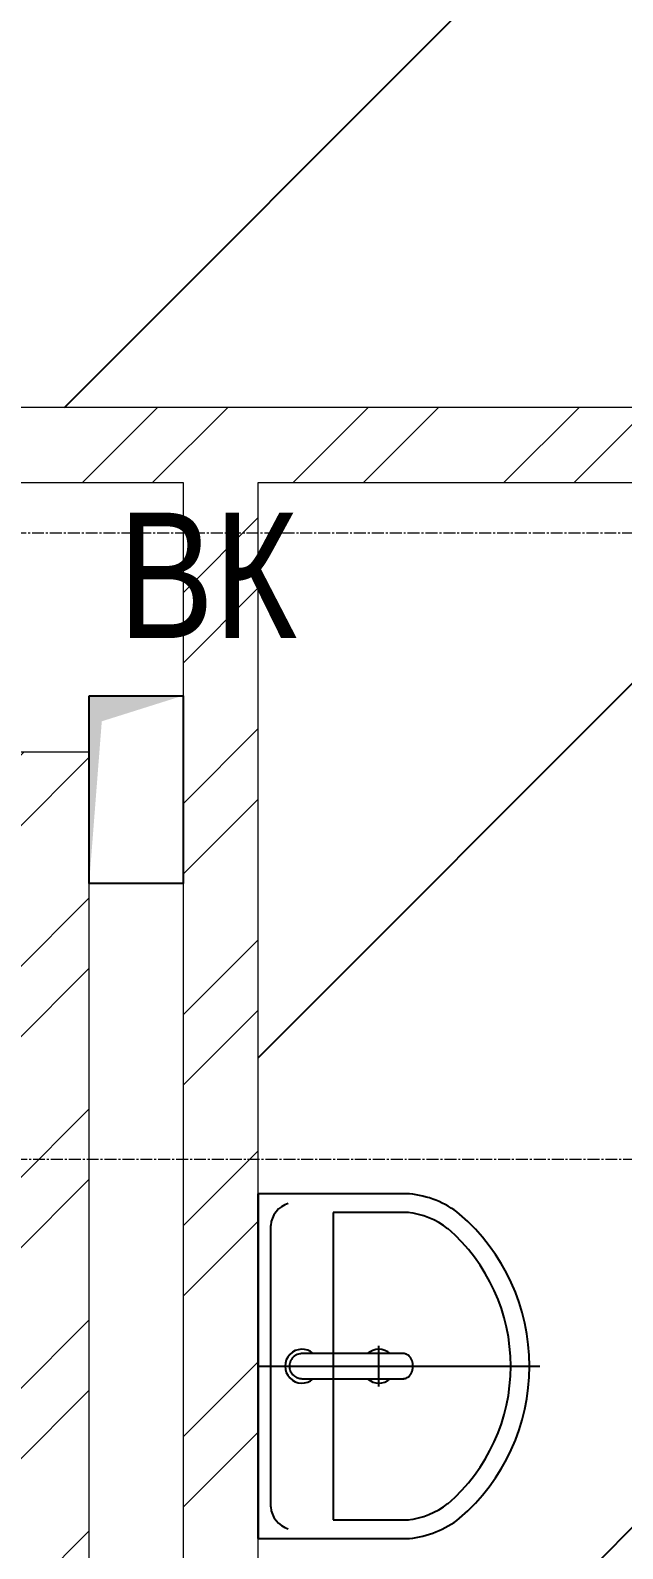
# Model space of a CAD drawing. Header units: millimetres. Extents: x 538266 to 1167394, y 114608 to 637157.
# Drawn here: x 853684 to 854630, y 203992 to 206415 of the extents above; entities that cross this region are included whole.
import ezdxf
from ezdxf.enums import TextEntityAlignment as Align

# ---------------------------------------------------------------- set-up
doc = ezdxf.new("R2010")
doc.units = ezdxf.units.MM
doc.linetypes.add('CENTER2', pattern=[28.575, 19.05, -3.175, 3.175, -3.175])
doc.layers.get('Defpoints').update_dxf_attribs({"color": 140})
doc.layers.add('АР_Делит', color=120, linetype='Continuous', lineweight=0, plot=False)
for name, color, linetype, lineweight in [('АР_Стены кирпич', 32, 'Continuous', 20), ('АР_Штриховка', 8, 'Continuous', 0), ('ВК_Шахты', 5, 'Continuous', 9)]:
    doc.layers.add(name, color=color, linetype=linetype, lineweight=lineweight)
doc.layers.add('РД_Оси_100', color=7, linetype='Continuous', lineweight=0, true_color=0x525252)
doc.layers.add('ФВ-5', color=7, linetype='Continuous')
doc.styles.add('style1', font='ARIALN.TTF')
pattern_1 = [(45, (602274.53, 3e-11), (-168.3798, 168.3798), []), (45, (602386.78, 3e-11), (-168.3798, 168.3798), [])]

# ---------------------------------------------------------------- blocks, each defined once
blk = doc.blocks.new('2_этаж')
at = {"layer": 'АР_Штриховка', "linetype": 'Continuous', "lineweight": 0, "true_color": 0x000000}
h = blk.add_hatch(dxfattribs=at)
h.set_pattern_fill('ANSI32', color=18, scale=25, style=0)
h.set_pattern_definition(pattern_1)
h.paths.add_polyline_path([(700273.6, 205693.2), (700273.6, 205813.2), (700073.6, 205813.2), (699993.6, 205783.2), (699953.6, 205693.2)], flags=0)
h.paths.add_polyline_path([(699953.6, 205693.2), (699993.6, 205783.2), (699953.6, 205813.2), (697683.6, 205813.2), (697643.6, 205723.2), (697683.6, 205693.2)], flags=0)
h.paths.add_polyline_path([(697563.6, 205693.2), (697643.6, 205723.2), (697683.6, 205813.2), (697273.6, 205813.2), (697153.6, 205693.2)], flags=0)
h = blk.add_hatch(dxfattribs=at)
h.set_pattern_fill('ANSI32', color=18, scale=25, style=0)
h.set_pattern_definition([(45, (602274.53, -9e-11), (-168.3798, 168.3798), []), (45, (602386.78, -9e-11), (-168.3798, 168.3798), [])])
h.paths.add_polyline_path([(697683.6, 205693.2), (697643.6, 205723.2), (697563.6, 205693.2), (697563.6, 203433.2), (697683.6, 203433.2)], flags=0)
h = blk.add_hatch(dxfattribs=at)
h.set_pattern_fill('ANSI32', color=18, scale=25, angle=360, style=0)
h.set_pattern_definition([(45, (602274.53, 0), (-168.3798, 168.3798), []), (45, (602386.78, 0), (-168.3798, 168.3798), [])])
h.paths.add_polyline_path([(697293.6, 205143.2), (697413.6, 205263.2), (695070.5, 205263.2), (695030.5, 205233.2), (695070.5, 205143.2)], flags=0)
h.paths.add_polyline_path([(695070.5, 205143.2), (695030.5, 205233.2), (694950.5, 205263.2), (692793.6, 205263.2), (692793.6, 205143.2)], flags=0)
h = blk.add_hatch(dxfattribs=at)
h.set_pattern_fill('ANSI32', color=18, scale=25, angle=-360, style=0)
h.set_pattern_definition(pattern_1)
h.paths.add_polyline_path([(697413.6, 205263.2), (697293.6, 205143.2), (697293.6, 202443.2), (697413.6, 202323.2)], flags=0)
at = {"color": 18, "linetype": 'Continuous', "true_color": 0x000000}
for p, q in [((697413.6, 205053.2), (697413.6, 205353.2)), ((697413.6, 205353.2), (697563.6, 205353.2)), ((697413.6, 205053.2), (697413.6, 205353.2)), ((697413.6, 205353.2), (697563.6, 205353.2)), ((697563.6, 205353.2), (697563.6, 205053.2)), ((697563.6, 205353.2), (697563.6, 205053.2)), ((697563.6, 205053.2), (697413.6, 205053.2)), ((697563.6, 205053.2), (697413.6, 205053.2))]:
    blk.add_line(p, q, dxfattribs=at)
at = {"color": 18, "true_color": 0x000000}
for p, q in [((697683.6, 204008.2), (697683.6, 204558.2)), ((697925.3, 204558.2), (697683.6, 204558.2)), ((697683.6, 204558.2), (697683.6, 204008.2)), ((697683.6, 204008.2), (697683.6, 204558.2)), ((697925.3, 204558.2), (697683.6, 204558.2)), ((697683.6, 204558.2), (697683.6, 204008.2)), ((697923.8, 204528.2), (697803.6, 204528.2)), ((697803.6, 204528.2), (697803.6, 204038.2)), ((697923.8, 204528.2), (697803.6, 204528.2)), ((697803.6, 204528.2), (697803.6, 204038.2)), ((697703.6, 204058.6), (697703.6, 204507.9)), ((697703.6, 204058.6), (697703.6, 204507.9)), ((697803.6, 204038.2), (697923.8, 204038.2)), ((697803.6, 204038.2), (697923.8, 204038.2)), ((697683.6, 204008.2), (697925.3, 204008.2)), ((697683.6, 204008.2), (697925.3, 204008.2))]:
    blk.add_line(p, q, dxfattribs=at)
for centre, radius, start, end in [((697743.2, 204504.9), 39.7, 106.881, 175.6479), ((697743.2, 204504.9), 39.7, 106.881, 175.6479), ((697910.3, 204405.4), 153.6, 51.7332, 84.3781), ((697910.3, 204405.4), 153.6, 51.7332, 84.3781), ((697910.3, 204405.4), 123.6, 51.7332, 84.3781), ((697910.3, 204405.4), 123.6, 51.7332, 84.3781), ((697797.4, 204283.2), 319.7, 310.5997, 49.4003), ((697797.4, 204283.2), 319.7, 310.5997, 49.4003), ((697797.4, 204283.2), 289.7, 310.7241, 49.2759), ((697797.4, 204283.2), 289.7, 310.7241, 49.2759), ((697753.6, 204283.2), 27, 47.7946, 312.2054), ((697753.6, 204283.2), 27, 47.7946, 312.2054), ((697876.6, 204283.2), 27, 47.7946, 132.2054), ((697876.6, 204283.2), 27, 47.7946, 132.2054), ((697876.6, 204283.2), 27, 227.7946, 312.2054), ((697876.6, 204283.2), 27, 227.7946, 312.2054), ((697743.2, 204061.6), 39.7, 184.3521, 253.119), ((697743.2, 204061.6), 39.7, 184.3521, 253.119), ((697910.3, 204161.1), 123.6, 275.6219, 308.2668), ((697910.3, 204161.1), 123.6, 275.6219, 308.2668), ((697910.3, 204161.1), 153.6, 275.6219, 308.2668), ((697910.3, 204161.1), 153.6, 275.6219, 308.2668)]:
    blk.add_arc(centre, radius, start, end, dxfattribs=at)
blk.add_open_spline([(697915.9, 204303.2), (697916.7, 204303.2), (697917.5, 204303.2), (697919.2, 204302.8), (697920, 204302.5), (697921.6, 204301.8), (697922.4, 204301.4), (697924.3, 204300), (697925.3, 204299), (697927.1, 204296.7), (697927.9, 204295.4), (697929.2, 204292.7), (697929.7, 204291.3), (697930.4, 204288.4), (697930.7, 204287), (697930.8, 204284.8), (697930.9, 204284.1), (697930.9, 204282.6), (697930.9, 204281.9), (697930.7, 204280.5), (697930.7, 204279.8), (697930.3, 204277.3), (697929.8, 204275.6), (697928.5, 204272.2), (697927.7, 204270.6), (697925.7, 204268), (697924.7, 204266.9), (697922.5, 204265.2), (697921.3, 204264.5), (697919, 204263.6), (697917.9, 204263.4), (697916.7, 204263.3), (697916.6, 204263.3), (697916.4, 204263.3), (697916.3, 204263.3), (697916.1, 204263.2), (697916, 204263.2), (697915.9, 204263.2), (697915.9, 204263.2), (697915.9, 204263.2), (697915.9, 204263.2), (697915.8, 204263.2), (697915.8, 204263.2), (697915.7, 204263.2), (697915.7, 204263.2), (697915.5, 204263.2), (697915.5, 204263.2), (697915.2, 204263.2), (697915, 204263.2), (697914.5, 204263.2), (697914.1, 204263.2), (697913.1, 204263.2), (697912.4, 204263.2), (697910.2, 204263.2), (697908.8, 204263.2), (697904.4, 204263.2), (697901.4, 204263.2), (697892.3, 204263.2), (697886, 204263.2), (697866.2, 204263.2), (697852.1, 204263.2), (697833.8, 204263.2), (697830.6, 204263.2), (697820.9, 204263.2), (697814.2, 204263.2), (697793.7, 204263.2), (697779.4, 204263.2), (697761.4, 204263.2), (697758.3, 204263.2), (697755, 204263.2), (697754.8, 204263.2), (697754.5, 204263.2), (697754.3, 204263.2), (697754.1, 204263.2), (697754, 204263.2), (697753.8, 204263.2), (697753.8, 204263.2), (697753.7, 204263.2), (697753.7, 204263.2), (697753.6, 204263.2), (697753.6, 204263.2), (697753.6, 204263.2), (697753.6, 204263.2), (697753.5, 204263.2), (697753.5, 204263.2), (697753.5, 204263.2), (697753.5, 204263.2), (697753.4, 204263.2), (697753.4, 204263.2), (697753.3, 204263.2), (697753.2, 204263.2), (697753, 204263.3), (697752.9, 204263.3), (697752.5, 204263.3), (697752.2, 204263.3), (697751.4, 204263.4), (697750.8, 204263.4), (697749.1, 204263.7), (697747.9, 204264), (697745.6, 204264.9), (697744.5, 204265.4), (697742.3, 204266.7), (697741.3, 204267.4), (697739.4, 204269.1), (697738.5, 204270.1), (697736.9, 204272.1), (697736.3, 204273.1), (697735.1, 204275.4), (697734.7, 204276.5), (697734, 204278.8), (697733.8, 204280), (697733.6, 204281.7), (697733.6, 204282.3), (697733.6, 204283.3), (697733.6, 204283.7), (697733.6, 204284.4), (697733.6, 204284.8), (697733.7, 204285.9), (697733.9, 204286.7), (697734.3, 204289), (697734.8, 204290.4), (697736.2, 204293.3), (697737.1, 204294.7), (697739.1, 204297.2), (697740.3, 204298.3), (697742.9, 204300.3), (697744.4, 204301.1), (697747.3, 204302.3), (697748.7, 204302.7), (697750.4, 204303), (697750.7, 204303), (697751.4, 204303.1), (697751.9, 204303.2), (697752.5, 204303.2), (697752.6, 204303.2), (697752.9, 204303.2), (697753.1, 204303.2), (697753.4, 204303.2), (697753.5, 204303.2), (697753.6, 204303.2), (697753.6, 204303.2), (697753.6, 204303.2), (697753.6, 204303.2), (697753.6, 204303.2), (697753.7, 204303.2), (697753.7, 204303.2), (697753.8, 204303.2), (697753.9, 204303.2), (697754, 204303.2), (697754.2, 204303.2), (697754.4, 204303.2), (697754.9, 204303.2), (697755.2, 204303.2), (697756.3, 204303.2), (697756.9, 204303.2), (697758.9, 204303.2), (697760.3, 204303.2), (697764.3, 204303.2), (697766.9, 204303.2), (697774.8, 204303.2), (697780, 204303.2), (697795.2, 204303.2), (697805.1, 204303.2), (697833.5, 204303.2), (697851.1, 204303.2), (697885.2, 204303.2), (697901.4, 204303.2), (697915.9, 204303.2)], degree=3, knots=[0, 0, 0, 0, 0.153365, 0.153365, 0.30673, 0.30673, 0.460095, 0.460095, 0.703256, 0.703256, 0.946417, 0.946417, 1.189578, 1.189578, 1.432739, 1.432739, 1.565545, 1.565545, 1.691125, 1.691125, 1.816705, 1.816705, 2.111192, 2.111192, 2.405679, 2.405679, 2.645118, 2.645118, 2.884557, 2.884557, 3.077844, 3.077844, 3.107789, 3.107789, 3.118001, 3.118001, 3.138423, 3.138423, 3.141442, 3.141442, 3.141976, 3.141976, 3.142511, 3.142511, 3.143579, 3.143579, 3.145716, 3.145716, 3.14999, 3.14999, 3.158538, 3.158538, 3.175635, 3.175635, 3.209827, 3.209827, 3.278213, 3.278213, 3.414983, 3.414983, 3.688524, 3.688524, 3.745517, 3.745517, 3.859502, 3.859502, 4.087472, 4.087472, 4.133346, 4.133346, 4.136438, 4.136438, 4.138418, 4.138418, 4.140015, 4.140015, 4.140937, 4.140937, 4.141313, 4.141313, 4.141684, 4.141684, 4.142394, 4.142394, 4.143815, 4.143815, 4.146658, 4.146658, 4.152342, 4.152342, 4.163711, 4.163711, 4.186448, 4.186448, 4.231923, 4.231923, 4.322872, 4.322872, 4.504772, 4.504772, 4.686671, 4.686671, 4.86857, 4.86857, 5.05047, 5.05047, 5.232369, 5.232369, 5.414268, 5.414268, 5.596168, 5.596168, 5.695139, 5.695139, 5.756437, 5.756437, 5.817734, 5.817734, 5.940329, 5.940329, 6.172478, 6.172478, 6.404627, 6.404627, 6.636776, 6.636776, 6.868925, 6.868925, 7.101074, 7.101074, 7.139346, 7.139346, 7.215891, 7.215891, 7.233819, 7.233819, 7.269676, 7.269676, 7.283061, 7.283061, 7.283218, 7.283218, 7.283375, 7.283375, 7.28369, 7.28369, 7.28432, 7.28432, 7.285579, 7.285579, 7.288098, 7.288098, 7.293136, 7.293136, 7.303211, 7.303211, 7.323361, 7.323361, 7.363661, 7.363661, 7.444261, 7.444261, 7.605462, 7.605462, 7.927863, 7.927863, 8.283185, 8.283185, 8.283185, 8.283185], dxfattribs=at)
blk.add_open_spline([(697915.9, 204303.2), (697916.7, 204303.2), (697917.5, 204303.2), (697919.2, 204302.8), (697920, 204302.5), (697921.6, 204301.8), (697922.4, 204301.4), (697924.3, 204300), (697925.3, 204299), (697927.1, 204296.7), (697927.9, 204295.4), (697929.2, 204292.7), (697929.7, 204291.3), (697930.4, 204288.4), (697930.7, 204287), (697930.8, 204284.8), (697930.9, 204284.1), (697930.9, 204282.6), (697930.9, 204281.9), (697930.7, 204280.5), (697930.7, 204279.8), (697930.3, 204277.3), (697929.8, 204275.6), (697928.5, 204272.2), (697927.7, 204270.6), (697925.7, 204268), (697924.7, 204266.9), (697922.5, 204265.2), (697921.3, 204264.5), (697919, 204263.6), (697917.9, 204263.4), (697916.7, 204263.3), (697916.6, 204263.3), (697916.4, 204263.3), (697916.3, 204263.3), (697916.1, 204263.2), (697916, 204263.2), (697915.9, 204263.2), (697915.9, 204263.2), (697915.9, 204263.2), (697915.9, 204263.2), (697915.8, 204263.2), (697915.8, 204263.2), (697915.7, 204263.2), (697915.7, 204263.2), (697915.5, 204263.2), (697915.5, 204263.2), (697915.2, 204263.2), (697915, 204263.2), (697914.5, 204263.2), (697914.1, 204263.2), (697913.1, 204263.2), (697912.4, 204263.2), (697910.2, 204263.2), (697908.8, 204263.2), (697904.4, 204263.2), (697901.4, 204263.2), (697892.3, 204263.2), (697886, 204263.2), (697866.2, 204263.2), (697852.1, 204263.2), (697833.8, 204263.2), (697830.6, 204263.2), (697820.9, 204263.2), (697814.2, 204263.2), (697793.7, 204263.2), (697779.4, 204263.2), (697761.4, 204263.2), (697758.3, 204263.2), (697755, 204263.2), (697754.8, 204263.2), (697754.5, 204263.2), (697754.3, 204263.2), (697754.1, 204263.2), (697754, 204263.2), (697753.8, 204263.2), (697753.8, 204263.2), (697753.7, 204263.2), (697753.7, 204263.2), (697753.6, 204263.2), (697753.6, 204263.2), (697753.6, 204263.2), (697753.6, 204263.2), (697753.5, 204263.2), (697753.5, 204263.2), (697753.5, 204263.2), (697753.5, 204263.2), (697753.4, 204263.2), (697753.4, 204263.2), (697753.3, 204263.2), (697753.2, 204263.2), (697753, 204263.3), (697752.9, 204263.3), (697752.5, 204263.3), (697752.2, 204263.3), (697751.4, 204263.4), (697750.8, 204263.4), (697749.1, 204263.7), (697747.9, 204264), (697745.6, 204264.9), (697744.5, 204265.4), (697742.3, 204266.7), (697741.3, 204267.4), (697739.4, 204269.1), (697738.5, 204270.1), (697736.9, 204272.1), (697736.3, 204273.1), (697735.1, 204275.4), (697734.7, 204276.5), (697734, 204278.8), (697733.8, 204280), (697733.6, 204281.7), (697733.6, 204282.3), (697733.6, 204283.3), (697733.6, 204283.7), (697733.6, 204284.4), (697733.6, 204284.8), (697733.7, 204285.9), (697733.9, 204286.7), (697734.3, 204289), (697734.8, 204290.4), (697736.2, 204293.3), (697737.1, 204294.7), (697739.1, 204297.2), (697740.3, 204298.3), (697742.9, 204300.3), (697744.4, 204301.1), (697747.3, 204302.3), (697748.7, 204302.7), (697750.4, 204303), (697750.7, 204303), (697751.4, 204303.1), (697751.9, 204303.2), (697752.5, 204303.2), (697752.6, 204303.2), (697752.9, 204303.2), (697753.1, 204303.2), (697753.4, 204303.2), (697753.5, 204303.2), (697753.6, 204303.2), (697753.6, 204303.2), (697753.6, 204303.2), (697753.6, 204303.2), (697753.6, 204303.2), (697753.7, 204303.2), (697753.7, 204303.2), (697753.8, 204303.2), (697753.9, 204303.2), (697754, 204303.2), (697754.2, 204303.2), (697754.4, 204303.2), (697754.9, 204303.2), (697755.2, 204303.2), (697756.3, 204303.2), (697756.9, 204303.2), (697758.9, 204303.2), (697760.3, 204303.2), (697764.3, 204303.2), (697766.9, 204303.2), (697774.8, 204303.2), (697780, 204303.2), (697795.2, 204303.2), (697805.1, 204303.2), (697833.5, 204303.2), (697851.1, 204303.2), (697885.2, 204303.2), (697901.4, 204303.2), (697915.9, 204303.2)], degree=3, knots=[0, 0, 0, 0, 0.153365, 0.153365, 0.30673, 0.30673, 0.460095, 0.460095, 0.703256, 0.703256, 0.946417, 0.946417, 1.189578, 1.189578, 1.432739, 1.432739, 1.565545, 1.565545, 1.691125, 1.691125, 1.816705, 1.816705, 2.111192, 2.111192, 2.405679, 2.405679, 2.645118, 2.645118, 2.884557, 2.884557, 3.077844, 3.077844, 3.107789, 3.107789, 3.118001, 3.118001, 3.138423, 3.138423, 3.141442, 3.141442, 3.141976, 3.141976, 3.142511, 3.142511, 3.143579, 3.143579, 3.145716, 3.145716, 3.14999, 3.14999, 3.158538, 3.158538, 3.175635, 3.175635, 3.209827, 3.209827, 3.278213, 3.278213, 3.414983, 3.414983, 3.688524, 3.688524, 3.745517, 3.745517, 3.859502, 3.859502, 4.087472, 4.087472, 4.133346, 4.133346, 4.136438, 4.136438, 4.138418, 4.138418, 4.140015, 4.140015, 4.140937, 4.140937, 4.141313, 4.141313, 4.141684, 4.141684, 4.142394, 4.142394, 4.143815, 4.143815, 4.146658, 4.146658, 4.152342, 4.152342, 4.163711, 4.163711, 4.186448, 4.186448, 4.231923, 4.231923, 4.322872, 4.322872, 4.504772, 4.504772, 4.686671, 4.686671, 4.86857, 4.86857, 5.05047, 5.05047, 5.232369, 5.232369, 5.414268, 5.414268, 5.596168, 5.596168, 5.695139, 5.695139, 5.756437, 5.756437, 5.817734, 5.817734, 5.940329, 5.940329, 6.172478, 6.172478, 6.404627, 6.404627, 6.636776, 6.636776, 6.868925, 6.868925, 7.101074, 7.101074, 7.139346, 7.139346, 7.215891, 7.215891, 7.233819, 7.233819, 7.269676, 7.269676, 7.283061, 7.283061, 7.283218, 7.283218, 7.283375, 7.283375, 7.28369, 7.28369, 7.28432, 7.28432, 7.285579, 7.285579, 7.288098, 7.288098, 7.293136, 7.293136, 7.303211, 7.303211, 7.323361, 7.323361, 7.363661, 7.363661, 7.444261, 7.444261, 7.605462, 7.605462, 7.927863, 7.927863, 8.283185, 8.283185, 8.283185, 8.283185], dxfattribs=at)
at = {"color": 18, "linetype": 'Continuous', "true_color": 0x000000}
blk.add_solid([(697413.6, 205053.2), (697413.6, 205353.2), (697433.8, 205312.3), (697563.6, 205353.2)], dxfattribs=at)
blk.add_solid([(697413.6, 205053.2), (697413.6, 205353.2), (697433.8, 205312.3), (697563.6, 205353.2)], dxfattribs=at)
at = {"layer": 'Defpoints', "color": 18, "true_color": 0x000000}
for p, q in [((697876.6, 204250.8), (697876.6, 204315.6)), ((697876.6, 204250.8), (697876.6, 204315.6)), ((697683.6, 204283.2), (698133.6, 204283.2)), ((697683.6, 204283.2), (698133.6, 204283.2))]:
    blk.add_line(p, q, dxfattribs=at)
at = {"layer": 'АР_Стены кирпич', "color": 18, "linetype": 'Continuous', "lineweight": 20, "true_color": 0x000000}
for p, q in [((697683.6, 205813.2), (697273.6, 205813.2)), ((699953.6, 205813.2), (697683.6, 205813.2)), ((697153.6, 205693.2), (697563.6, 205693.2)), ((697563.6, 205693.2), (697563.6, 203433.2)), ((697683.6, 205693.2), (699953.6, 205693.2)), ((697683.6, 203433.2), (697683.6, 205693.2)), ((697413.6, 205263.2), (695070.5, 205263.2)), ((697413.6, 202323.2), (697413.6, 205263.2))]:
    blk.add_line(p, q, dxfattribs=at)
at = {"layer": 'Defpoints', "color": 18, "true_color": 0x000000, "style": 'style1'}
for p in [(677970.6, 219836.4), (678101.2, 211681.4)]:
    blk.add_attdef('АР-ПОМЕЩЕНИЕ:НАИМЕНОВАНИЕ', text='', height=100, dxfattribs=at).set_placement(p, align=Align.MIDDLE)
at = {"layer": 'ВК_Шахты', "color": 18, "true_color": 0x000000, "style": 'style1'}
blk.add_text('ВК', height=200, dxfattribs=at).set_placement((697460.3, 205445.2))
blk = doc.blocks.new('СОШ_2200_АР_ОСИ_М100_28.05.24')
at = {"layer": 'АР_Делит', "color": 251, "linetype": 'CENTER2', "true_color": 0x636466}
blk.add_line((-5954.958, 83200), (47367.08, 83200), dxfattribs=at)
at = {"layer": 'РД_Оси_100', "color": 251, "linetype": 'CENTER2', "true_color": 0x636466}
blk.add_line((119910, 82200), (-5954.958, 82200), dxfattribs=at)

msp = doc.modelspace()

# ---------------------------------------------------------------- hatches: boundary and pattern name
at = {"layer": 'ФВ-5'}
h = msp.add_hatch(dxfattribs=at)
h.set_pattern_fill('ANSI31', color=1, scale=150, angle=90)
h.paths.add_polyline_path([(865787.8, 210813.2), (865587.8, 210813.2), (864389.5, 210813.2, -0.618518), (864002.3, 210813.2), (863787.8, 210813.2), (863787.8, 210113.2), (863087.8, 210113.2), (863087.8, 209863.2), (863087.8, 209363.2), (862667.8, 209363.2), (862667.8, 209063.2), (864407.8, 209063.2), (865787.8, 209063.2)])
h.paths.add_polyline_path([(864845.7, 209933.5), (865395.7, 209933.5, -1), (865395.7, 209333.5), (864845.7, 209333.5, -1)], flags=16)
h.paths.add_polyline_path([(865847.8, 210813.2), (868587.8, 210813.2), (868587.8, 209063.2), (865847.8, 209063.2)])
h.paths.add_polyline_path([(849157.8, 200033.2), (853237.8, 200033.2), (853237.8, 202323.2), (849157.8, 202323.2)])
h = msp.add_hatch(dxfattribs=at)
h.set_pattern_fill('ANSI31', color=3, scale=300, style=0)
h.paths.add_polyline_path([(856737.8, 201693.2), (856017.8, 201693.2), (856017.8, 202713.2), (856017.8, 203353.2), (855917.8, 203353.2), (854797.8, 203353.2), (854047.8, 203353.2), (853777.8, 203353.2), (853777.8, 202323.2), (853357.8, 202323.2), (853357.8, 201513.2), (853637.8, 201513.2), (853637.8, 201113.2), (853357.8, 201113.2), (853357.8, 200033.2), (854537.8, 200033.2), (854617.8, 200033.2), (854617.8, 199233.2), (856017.8, 199233.2), (856017.8, 200533.2), (856737.8, 200533.2), (856737.8, 201113.2), (856637.8, 201113.2), (856637.8, 201513.2), (856737.8, 201513.2)])
h.paths.add_polyline_path([(854569.4, 201617.1), (854019.4, 201617.1, -1), (854019.4, 202217.1), (854569.4, 202217.1, -1)], flags=16)
h.paths.add_polyline_path([(864407.8, 208983.2), (862587.8, 208983.2), (862587.8, 209363.2), (862587.8, 209863.2), (862587.8, 210813.2), (860177.8, 210813.2), (858988.6, 210813.2, -0.618518), (858601.4, 210813.2), (857037.8, 210813.2), (857037.8, 209812.2), (857037.8, 209733.2), (859457.8, 209733.2), (859457.8, 209013.2), (859787.8, 209013.2), (859787.8, 208893.2), (859787.8, 208693.2), (859787.8, 207393.2), (859787.8, 205713.2), (862587.8, 205713.2), (862587.8, 205863.2), (863087.8, 205863.2), (863087.8, 205713.2), (864407.8, 205713.2)])
h.paths.add_polyline_path([(861555.3, 208077.3), (862105.3, 208077.3, -1), (862105.3, 207477.3), (861555.3, 207477.3, -1)], flags=16)
h.paths.add_polyline_path([(870287.8, 207213.2), (870287.8, 208513.2), (870287.8, 209513.2), (870287.8, 210813.2), (869087.8, 210813.2), (869087.8, 209863.2), (869087.8, 209363.2), (869087.8, 208983.2), (868587.8, 208983.2), (865787.8, 208983.2), (864487.8, 208983.2), (864487.8, 205713.2), (868587.8, 205713.2), (868587.8, 205863.2), (869087.8, 205863.2), (869087.8, 205713.2), (870287.8, 205713.2)])
h.paths.add_polyline_path([(867284.9, 208004.9), (867834.9, 208004.9, -1), (867834.9, 207404.9), (867284.9, 207404.9, -1)], flags=16)
h.paths.add_polyline_path([(853684.7, 201338.5), (854885.3, 201338.5), (854885.3, 201532.9), (853684.7, 201532.9)], flags=24)
h.paths.add_polyline_path([(853703.4, 201649.1), (854885.5, 201649.1), (854885.5, 202185.2), (853703.4, 202185.2)], flags=24)
h.paths.add_polyline_path([(861215.4, 207197.5), (862426.3, 207197.5), (862426.3, 207394.2), (861215.4, 207394.2)], flags=24)
h.paths.add_polyline_path([(861239.2, 207509.2), (862421.3, 207509.2), (862421.3, 208045.3), (861239.2, 208045.3)], flags=24)
h.paths.add_polyline_path([(866945, 207125.2), (868156, 207125.2), (868156, 207321.8), (866945, 207321.8)], flags=24)
h.paths.add_polyline_path([(866968.8, 207436.8), (868151, 207436.8), (868151, 207973), (866968.8, 207973)], flags=24)
at = {"layer": 'ФВ-5', "true_color": 0xf8991e}
h = msp.add_hatch(dxfattribs=at)
h.set_pattern_fill('ANSI31', color=30, scale=300)
h.paths.add_polyline_path([(859707.8, 207213.2), (859407.8, 207213.2), (859382.8, 207213.2), (859382.8, 207233.2), (859357.8, 207233.2), (859357.8, 207932.8, 0.412122), (858683.1, 207213.2), (858657.8, 207213.2), (856937.8, 207213.2), (856937.8, 205863.2), (857037.8, 205863.2), (857037.8, 205713.2), (859707.8, 205713.2)])
h.paths.add_polyline_path([(859707.8, 208893.2), (859337.8, 208893.2), (856937.8, 208893.2), (856937.8, 208833.2), (856937.8, 207233.2), (858657.8, 207233.2), (858682.8, 207233.2, -0.403789), (859357.8, 207932.8), (859357.8, 207933.2), (859382.8, 207933.2), (859382.8, 207233.2), (859407.8, 207233.2), (859707.8, 207233.2), (859707.8, 207593.2)])
h.paths.add_polyline_path([(857972.6, 207432.8), (857422.6, 207432.8, -1), (857422.6, 208032.8), (857972.6, 208032.8, -1)], flags=16)
h.paths.add_polyline_path([(857279.7, 208080.5, -0.143412), (857199.6, 208048.2), (856957.8, 208048.2), (856957.8, 208598.2), (857199.6, 208598.2, -0.143412), (857279.7, 208566, -0.459952)], flags=16)
h.paths.add_polyline_path([(857260.6, 208103.7, -0.139316), (857198, 208078.2), (857077.8, 208078.2), (857077.8, 208568.2), (857198, 208568.2, -0.139316), (857260.6, 208542.8, -0.458637)], flags=0)
h.paths.add_polyline_path([(856737.8, 209013.2), (856737.8, 209413.2), (856637.8, 209413.2), (856637.8, 209813.2), (856837.8, 209813.2), (856837.8, 210813.2), (853637.8, 210813.2), (853637.8, 209813.2), (853637.8, 209413.2), (853637.8, 208333.2), (853637.8, 205813.2), (854047.8, 205813.2), (856317.8, 205813.2), (856317.8, 208833.2), (856737.8, 208833.2)])
h.paths.add_polyline_path([(855287.8, 208864.1), (856287.8, 208864.1), (856287.8, 208844.1), (855287.8, 208844.1)], flags=16)
h.paths.add_polyline_path([(854705.3, 209928.6, -1), (854705.3, 210528.6), (855255.3, 210528.6, -1), (855255.3, 209928.6)], flags=16)
h.paths.add_polyline_path([(855287.8, 207793.2), (856287.8, 207793.2), (856287.8, 207773.2), (855287.8, 207773.2)], flags=16)
h.paths.add_polyline_path([(855287.8, 206813.2), (856285.8, 206813.2), (856285.8, 206793.2), (855287.8, 206793.2)], flags=16)
h.paths.add_polyline_path([(857430.4, 207153), (857945.9, 207153), (857945.9, 207349.8), (857430.4, 207349.8)], flags=24)
h.paths.add_polyline_path([(857106.5, 207464.7), (858288.6, 207464.7), (858288.6, 208000.8), (857106.5, 208000.8)], flags=24)
h.paths.add_polyline_path([(854700, 209650.1), (855241.8, 209650.1), (855241.8, 209844.2), (854700, 209844.2)], flags=24)
h.paths.add_polyline_path([(854389.2, 209960.5), (855571.4, 209960.5), (855571.4, 210496.6), (854389.2, 210496.6)], flags=24)
h = msp.add_hatch(dxfattribs=at)
h.set_pattern_fill('ANSI31', color=30, scale=300)
h.paths.add_polyline_path([(853657.8, 203197.9, -0.414214), (853612.8, 203152.9), (853230.3, 203152.9, -0.593026), (853173.5, 203256.8), (853245.2, 203364, 0.301953), (853242, 203513.4), (853177, 203611, -0.623332), (853230.3, 203719.9), (853612.8, 203719.9, -0.414214), (853657.8, 203674.9), (853657.8, 204463.3), (853650.3, 204463.3), (853650.3, 204488.3), (853617.8, 204488.3, -0.414214), (853567.8, 204538.3), (853567.8, 204988.3, -0.414214), (853617.8, 205038.3), (853650.3, 205038.3), (853650.3, 205063.3), (853657.8, 205143.2), (853383.1, 205133.2, -0.414214), (853433.1, 205083.2), (853433.1, 204763.2, -0.414214), (853383.1, 204713.2), (852933.1, 204713.2, -0.414214), (852883.1, 204763.2), (852883.1, 205083.2, -0.414214), (852933.1, 205133.2), (851434.7, 205143.2), (849157.8, 205143.2), (849157.8, 204443.2), (849157.8, 203143.2), (849157.8, 202443.2), (853237.8, 202443.2), (853657.8, 202443.2)])
h.paths.add_polyline_path([(851736.4, 203701.3), (852286.4, 203701.3, -1), (852286.4, 203101.3), (851736.4, 203101.3, -1)], flags=16)
h.paths.add_polyline_path([(852121.7, 204074.9), (852121.7, 204194.8), (852121.7, 204332.9, -0.286702), (852099.9, 204367.8), (852099.9, 204772.8), (852062.8, 204772.8), (852062.8, 204520.4, -0.414214), (852051.2, 204508.7), (852043.4, 204508.7, -0.414214), (852031.7, 204520.4), (852031.7, 205041.6, -0.414214), (852043.4, 205053.3), (852051.2, 205053.3, -0.414214), (852062.8, 205041.6), (852062.8, 204795.1), (852099.9, 204795.1), (852099.9, 204834.6, -0.012302), (852125.2, 204845.4), (852125.2, 204935.6), (852141.3, 204935.6), (852141.3, 204851.5, -0.176109), (852524.2, 204851.5), (852524.2, 204935.6), (852540.3, 204935.6), (852540.3, 204845.4, -0.012302), (852565.7, 204834.6), (852565.7, 204795.1), (852598.6, 204795.1), (852598.6, 205041.6, -0.414214), (852610.2, 205053.3), (852618, 205053.3, -0.414214), (852629.7, 205041.6), (852629.7, 204520.4, -0.414214), (852618, 204508.7), (852610.2, 204508.7, -0.414214), (852598.6, 204520.4), (852598.6, 204772.8), (852565.7, 204772.8), (852565.7, 204367.8, -0.286702), (852543.8, 204332.9), (852543.8, 204194.8), (852543.8, 204074.9), (852373, 204074.9), (852373, 204194.8), (852528.3, 204194.8), (852528.3, 204328.9), (852137.3, 204328.9), (852137.3, 204194.8), (852292.6, 204194.8), (852292.6, 204074.9)], flags=16)
h.paths.add_polyline_path([(852047.6, 204265.3), (852047.6, 204401, -0.414214), (852055.3, 204408.8), (852062.3, 204408.8, -0.414214), (852070.1, 204401), (852070.1, 204265.3, -0.414214), (852062.3, 204257.6), (852055.3, 204257.6, -0.414214)], flags=16)
h.paths.add_polyline_path([(852595.5, 204265.3), (852595.5, 204401, -0.414214), (852603.2, 204408.8), (852610.2, 204408.8, -0.414214), (852618, 204401), (852618, 204265.3, -0.414214), (852610.2, 204257.6), (852603.2, 204257.6, -0.414214)], flags=16)
h.paths.add_polyline_path([(856737.8, 205363.2), (856637.8, 205363.2), (856637.8, 205693.2), (856317.8, 205693.2), (854047.8, 205693.2), (854047.8, 204558.2), (854289.6, 204558.2, -0.143412), (854369.7, 204526, -0.459952), (854369.7, 204040.5, -0.143412), (854289.6, 204008.2), (854047.8, 204008.2), (854047.8, 203433.2), (854967.8, 203433.2), (856147.8, 203433.2), (856737.8, 203433.2)])
h.paths.add_polyline_path([(855663.5, 205007.2), (856213.5, 205007.2, -1), (856213.5, 204407.2), (855663.5, 204407.2, -1)], flags=16)

# ---------------------------------------------------------------- block references
msp.add_blockref('2_этаж', (156364.3, 0))
at = {"layer": 'РД_Оси_100'}
msp.add_blockref('СОШ_2200_АР_ОСИ_М100_28.05.24', (829237.8, 122413.2), dxfattribs=at)

doc.saveas('drawing.dxf')
